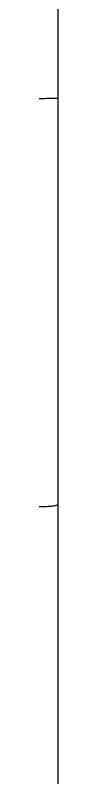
# Model space of a CAD drawing. Header units: millimetres. Extents: x 5143 to 30813, y 232 to 21408.
# Drawn here: x 12377 to 12446, y 6167 to 9291 of the extents above; entities that cross this region are included whole.
import ezdxf

# ---------------------------------------------------------------- set-up
doc = ezdxf.new("R2010")
doc.units = ezdxf.units.MM
doc.header["$LTSCALE"] = 0.25
doc.linetypes.add('XKITLINE00', pattern=[0])

msp = doc.modelspace()

# ---------------------------------------------------------------- linework, layer by layer
at = {"color": 8, "linetype": 'XKITLINE00'}
for p, q in [((12446.2, 10620.3), (12446.2, 8951)), ((12377.5, 8948.7), (12370, 8948.7)), ((12384.9, 8948.8), (12377.5, 8948.7)), ((12384.9, 8948.8), (12377.5, 8948.7)), ((12392.1, 8948.8), (12384.9, 8948.8)), ((12392.1, 8948.8), (12384.9, 8948.8)), ((12399.2, 8948.9), (12392.1, 8948.8)), ((12399.2, 8948.9), (12392.1, 8948.8)), ((12405.9, 8949), (12399.2, 8948.9)), ((12405.9, 8949), (12399.2, 8948.9)), ((12412.3, 8949.1), (12405.9, 8949)), ((12412.3, 8949.1), (12405.9, 8949)), ((12418.3, 8949.3), (12412.3, 8949.1)), ((12418.3, 8949.3), (12412.3, 8949.1)), ((12423.9, 8949.4), (12418.3, 8949.3)), ((12423.9, 8949.4), (12418.3, 8949.3)), ((12428.9, 8949.6), (12423.9, 8949.4)), ((12428.9, 8949.6), (12423.9, 8949.4)), ((12433.4, 8949.8), (12428.9, 8949.6)), ((12433.4, 8949.8), (12428.9, 8949.6)), ((12437.2, 8950), (12433.4, 8949.8)), ((12437.2, 8950), (12433.4, 8949.8)), ((12440.4, 8950.2), (12437.2, 8950)), ((12440.4, 8950.2), (12437.2, 8950)), ((12442.9, 8950.4), (12440.4, 8950.2)), ((12442.9, 8950.4), (12440.4, 8950.2)), ((12444.7, 8950.6), (12442.9, 8950.4)), ((12445.8, 8950.8), (12444.7, 8950.6)), ((12445.8, 8950.8), (12444.7, 8950.6)), ((12446.2, 8951), (12445.8, 8950.8)), ((12446.2, 8951), (12445.8, 8950.8)), ((12446.2, 8951), (12446.2, 7286.2)), ((12412.3, 7278.2), (12405.9, 7277.7)), ((12418.3, 7278.7), (12412.3, 7278.2)), ((12423.9, 7279.4), (12418.3, 7278.7)), ((12428.9, 7280.1), (12423.9, 7279.4)), ((12433.4, 7280.8), (12428.9, 7280.1)), ((12437.2, 7281.7), (12433.4, 7280.8)), ((12440.4, 7282.5), (12437.2, 7281.7)), ((12442.9, 7283.4), (12440.4, 7282.5)), ((12444.7, 7284.3), (12442.9, 7283.4)), ((12445.8, 7285.3), (12444.7, 7284.3)), ((12445.8, 7285.3), (12444.7, 7284.3)), ((12446.2, 7286.2), (12445.8, 7285.3)), ((12446.2, 7286.2), (12445.8, 7285.3)), ((12446.2, 7286.2), (12446.2, 5948.7)), ((12377.5, 7276.6), (12370, 7276.5)), ((12384.9, 7276.7), (12377.5, 7276.6)), ((12392.1, 7276.9), (12384.9, 7276.7)), ((12399.2, 7277.3), (12392.1, 7276.9)), ((12405.9, 7277.7), (12399.2, 7277.3))]:
    msp.add_line(p, q, dxfattribs=at)

doc.saveas('drawing.dxf')
